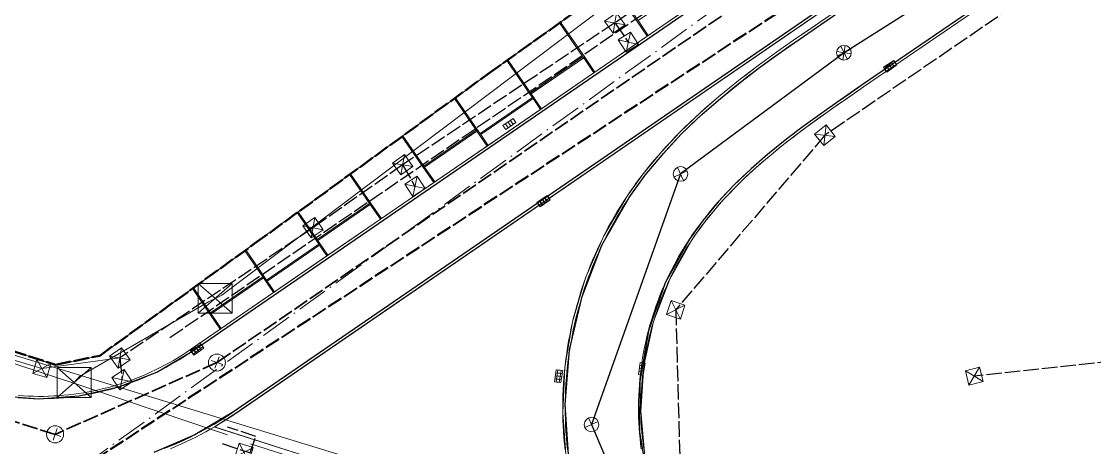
# Model space of a CAD drawing. Header units: metres. Extents: x 105014 to 106600, y 111320 to 118425.
# Drawn here: x 105200.8 to 105288.6, y 112832.9 to 112867.8 of the extents above; entities that cross this region are included whole.
import ezdxf

# ---------------------------------------------------------------- set-up
doc = ezdxf.new("R2010")
doc.units = ezdxf.units.M
doc.linetypes.add('DASHDOT', pattern=[3.556, 2.54, -0.508, 0, -0.508])
doc.linetypes.add('DASHED', pattern=[1.524, 1.27, -0.254])
for name, color, linetype, lineweight in [('00-BASE-LIMITE', 7, 'DASHED', 50), ('00-BASE-UE', 42, 'DASHED', 25), ('10-PAV-CALZADA-MIXTA', 8, 'CONTINUOUS', 30), ('10-PAV-SARDINEL', 252, 'CONTINUOUS', 13), ('20-EP-ZONA-DURA', 253, 'CONTINUOUS', 13), ('20-EP-ZONA-VERDE', 84, 'CONTINUOUS', 13), ('30-RED-ENEL-EXIST', 13, 'CONTINUOUS', 13), ('30-RED-ENEL-NODOS', 11, 'CONTINUOUS', 13), ('30-RED-ENEL-PROY', 1, 'DASHED', 25), ('30-RED-ETB-CAMARA', 151, 'CONTINUOUS', 13), ('30-RED-ETB-EXIST', 145, 'CONTINUOUS', 13), ('30-RED-ETB-PROY', 5, 'DASHED', 25), ('30-RED-MOVISTAR-PROY', 4, 'DASHED', 25), ('35-RH-ACUE-MENOR-EXIST', 151, 'CONTINUOUS', 13), ('35-RH-PLUV-COLECTOR', 96, 'CONTINUOUS', 30), ('35-RH-PLUV-INTERCEPTOR', 3, 'DASHED', 40), ('35-RH-PLUV-NODOS', 94, 'CONTINUOUS', 13), ('35-RH-PLUV-RETIRO', 8, 'DASHDOT', 13), ('36-RH-SAN-COLECTOR-PROY', 6, 'DASHED', 35), ('36-RH-SAN-POZOS', 216, 'CONTINUOUS', 13)]:
    doc.layers.add(name, color=color, linetype=linetype, lineweight=lineweight)

# ---------------------------------------------------------------- blocks, each defined once
blk = doc.blocks.new('CAM_ETB_T_14A')
for p, q in [((-1.39, -1.22), (1.39, 1.22)), ((-1.39, 1.22), (1.39, -1.22))]:
    blk.add_line(p, q)
blk.add_lwpolyline([(-1.39, -1.22), (1.39, -1.22), (1.39, 1.22), (-1.39, 1.22)], close=True)
blk = doc.blocks.new('CAM_ETB_T_14')
for p, q in [((-1.39, -1.22), (1.39, 1.22)), ((-1.39, 1.22), (1.39, -1.22))]:
    blk.add_line(p, q)
blk.add_lwpolyline([(-1.39, -1.22), (1.39, -1.22), (1.39, 1.22), (-1.39, 1.22)], close=True)
blk = doc.blocks.new('CAJA_ENEL')
for p, q in [((-0.6, -0.6), (0.6, 0.6)), ((-0.6, 0.6), (0.6, -0.6))]:
    blk.add_line(p, q)
blk.add_lwpolyline([(-0.6, -0.6), (0.6, -0.6), (0.6, 0.6), (-0.6, 0.6)], close=True)
blk = doc.blocks.new('POZO_SAN')
for p, q in [((-0.5, 0), (0.5, 0)), ((0, -0.5), (0, 0.5))]:
    blk.add_line(p, q)
blk.add_circle((0, 0), 0.7)
blk = doc.blocks.new('POZO_PLUV')
for p, q in [((-0.42, -0.42), (0.42, 0.42)), ((-0.42, 0.42), (0.42, -0.42))]:
    blk.add_line(p, q)
blk.add_circle((0, 0), 0.6)
blk = doc.blocks.new('SUMIDERO')
for p, q in [((-0.25, -0.2), (-0.25, 0.2)), ((0, -0.2), (0, 0.2)), ((0.25, -0.2), (0.25, 0.2))]:
    blk.add_line(p, q)
blk.add_lwpolyline([(-0.5, -0.2), (0.5, -0.2), (0.5, 0.2), (-0.5, 0.2)], close=True)

msp = doc.modelspace()

# ---------------------------------------------------------------- linework, layer by layer
at = {"layer": '00-BASE-LIMITE'}
msp.add_lwpolyline([(105197.0225, 112841.7885), (105203.5783, 112839.7065), (105207.2021, 112840.4481), (105219.8773, 112849.6287), (105238.9901, 112863.5327), (105253.6379, 112873.9895), (105261.5421, 112879.6515), (105261.8963, 112879.2407), (105279.5331, 112891.3683), (105293.5037, 112900.5609), (105299.3577, 112904.3781), (105308.1637, 112909.3617), (105320.7943, 112916.4419), (105332.7787, 112928.7317), (105336.0707, 112941.1723), (105336.4431, 112942.2375), (105339.6801, 112953.1079), (105343.5529, 112965.6083), (105345.3983, 112971.6131), (105347.5179, 112978.7363)], dxfattribs=at)
at = {"layer": '00-BASE-UE'}
msp.add_lwpolyline([(105197.0225, 112841.7885), (105203.5783, 112839.7065), (105207.2021, 112840.4481), (105219.8773, 112849.6287), (105238.9901, 112863.5327), (105253.6379, 112873.9895), (105261.5421, 112879.6515), (105261.8963, 112879.2407), (105279.5331, 112891.3683), (105293.5037, 112900.5609), (105299.3577, 112904.3781), (105308.1637, 112909.3617), (105320.7943, 112916.4419), (105332.7787, 112928.7317), (105336.0707, 112941.1723), (105336.4431, 112942.2375), (105339.6801, 112953.1079), (105343.5529, 112965.6083), (105345.3983, 112971.6131), (105347.5179, 112978.7363)], dxfattribs=at)
at = {"layer": '10-PAV-CALZADA-MIXTA'}
for points in [[(105335.2046, 112916.249), (105218.1371, 112835.8361), (105214.9864, 112833.963), (105211.618, 112832.5176)], [(105198.8739, 112837.1817), (105202.1931, 112836.916), (105205.5143, 112837.1543), (105208.7616, 112837.8911), (105211.8604, 112839.1095), (105214.7399, 112840.7817), (105294.8587, 112895.8147)], [(105245.586, 112831.9547), (105245.2992, 112836.4419), (105245.6646, 112840.9235), (105246.6745, 112845.305), (105248.3076, 112849.4943), (105250.5295, 112853.4033), (105251.8485, 112855.2319), (105253.3601, 112857.0509), (105254.8277, 112858.6135), (105256.4851, 112860.1997), (105258.0039, 112861.5261), (105259.7453, 112862.9339), (105261.2113, 112864.0473), (105263.0197, 112865.3567), (105264.1067, 112866.1187), (105266.2171, 112867.5745), (105280.5343, 112877.3979)], [(105283.9289, 112872.4503), (105269.6115, 112862.6271), (105267.5263, 112861.1885), (105266.4891, 112860.4613), (105264.7791, 112859.2233), (105263.4341, 112858.2019), (105261.8583, 112856.9279), (105260.5227, 112855.7615), (105259.0849, 112854.3853), (105257.8461, 112853.0665), (105256.5871, 112851.5513), (105255.5169, 112850.0677), (105253.4952, 112846.4185), (105252.1085, 112842.484), (105251.3954, 112838.3736), (105251.3757, 112834.2019), (105252.05, 112830.085)]]:
    msp.add_lwpolyline(points, dxfattribs=at)
at = {"layer": '10-PAV-SARDINEL'}
for points in [[(105212.4774, 112832.8374), (105212.9031, 112833.0078), (105213.3259, 112833.1851), (105213.7457, 112833.3694), (105214.1625, 112833.5605), (105214.5761, 112833.7584), (105214.9864, 112833.963), (105215.3933, 112834.1744), (105215.7967, 112834.3923), (105216.1964, 112834.6169), (105216.5924, 112834.848), (105216.9846, 112835.0855), (105217.3729, 112835.3294), (105217.7571, 112835.5796), (105218.1371, 112835.8361), (105335.2046, 112916.249)], [(105335.318, 112916.0843), (105218.2497, 112835.6708), (105217.8676, 112835.4129), (105217.4806, 112835.1609), (105217.0896, 112834.9153), (105216.6946, 112834.6761), (105216.296, 112834.4434), (105215.8932, 112834.2172), (105215.487, 112833.9977), (105215.0772, 112833.7849), (105214.6639, 112833.5787), (105214.2474, 112833.3794), (105213.8276, 112833.187), (105213.4047, 112833.0014), (105212.9789, 112832.8228)], [(105294.8587, 112895.8147), (105214.7399, 112840.7817), (105214.3943, 112840.5491), (105214.0443, 112840.323), (105213.6901, 112840.1037), (105213.3318, 112839.8911), (105212.9696, 112839.6853), (105212.6035, 112839.4864), (105212.2338, 112839.2944), (105211.8604, 112839.1095), (105211.4837, 112838.9318), (105211.1036, 112838.7611), (105210.7204, 112838.5977), (105210.3341, 112838.4416), (105209.9449, 112838.2928), (105209.5531, 112838.1515), (105209.1586, 112838.0175), (105208.7616, 112837.8911), (105208.3623, 112837.7722), (105207.9608, 112837.6609), (105207.5573, 112837.5572), (105207.1519, 112837.4612), (105206.7448, 112837.3729), (105206.336, 112837.2922), (105205.9259, 112837.2194), (105205.5143, 112837.1543), (105205.1017, 112837.097), (105204.688, 112837.0476), (105204.2735, 112837.006), (105203.8582, 112836.9722), (105203.4424, 112836.9464), (105203.0262, 112836.9284), (105202.6097, 112836.9183), (105202.1931, 112836.916), (105201.7765, 112836.9217), (105201.3601, 112836.9352), (105200.9441, 112836.9567), (105200.5285, 112836.986)], [(105200.5442, 112837.1854), (105200.9576, 112837.1562), (105201.3666, 112837.1352), (105201.3704, 112837.135), (105201.7804, 112837.1217), (105202.1947, 112837.116), (105202.6049, 112837.1183), (105202.6086, 112837.1183), (105203.018, 112837.1282), (105203.4319, 112837.1461), (105203.8454, 112837.1719), (105204.2554, 112837.2052), (105204.6658, 112837.2464), (105205.0766, 112837.2954), (105205.485, 112837.3522), (105205.8917, 112837.4164), (105206.2986, 112837.4887), (105206.706, 112837.5691), (105207.1077, 112837.6562), (105207.5087, 112837.7512), (105207.9098, 112837.8543), (105208.3071, 112837.9644), (105208.7023, 112838.0821), (105209.0968, 112838.2078), (105209.4852, 112838.3397), (105209.4888, 112838.3409), (105209.8736, 112838.4797), (105210.262, 112838.6281), (105210.6419, 112838.7818), (105210.6454, 112838.7832), (105211.0239, 112838.9446), (105211.3996, 112839.1132), (105211.7734, 112839.2896), (105212.1423, 112839.4724), (105212.5081, 112839.6622), (105212.5114, 112839.6639), (105212.8711, 112839.8594), (105213.2308, 112840.0637), (105213.5864, 112840.2747), (105213.9365, 112840.4915), (105214.2838, 112840.7158), (105214.6275, 112840.9471), (105294.7455, 112895.9796)], [(105245.2885, 112832.728), (105245.2377, 112833.2217), (105245.1947, 112833.7162), (105245.1596, 112834.2114), (105245.1324, 112834.707), (105245.1131, 112835.203), (105245.1016, 112835.6992), (105245.0981, 112836.1955), (105245.1024, 112836.6919), (105245.1147, 112837.1881), (105245.1348, 112837.684), (105245.1628, 112838.1796), (105245.1988, 112838.6747), (105245.2426, 112839.1691), (105245.2942, 112839.6628), (105245.3536, 112840.1556), (105245.421, 112840.6474), (105245.4961, 112841.138), (105245.579, 112841.6273), (105245.6697, 112842.1154), (105245.7682, 112842.6019), (105245.8744, 112843.0868), (105245.9883, 112843.5699), (105246.1098, 112844.0511), (105246.239, 112844.5304), (105246.3759, 112845.0075), (105246.5202, 112845.4824), (105246.6721, 112845.955), (105246.8315, 112846.425), (105246.9983, 112846.8924), (105247.1727, 112847.3573), (105247.3543, 112847.8192), (105247.5433, 112848.2782), (105247.7396, 112848.7341), (105247.9431, 112849.1868), (105248.1537, 112849.6363), (105248.3715, 112850.0823), (105248.5964, 112850.5248), (105248.8283, 112850.9637), (105249.0671, 112851.3988), (105249.3127, 112851.8299), (105249.5653, 112852.2574), (105249.8246, 112852.6807), (105250.0907, 112853.0997), (105250.3632, 112853.5145), (105250.6182, 112853.89), (105250.8785, 112854.2618), (105251.144, 112854.6299), (105251.4147, 112854.9942), (105251.6906, 112855.3546), (105251.9849, 112855.7284), (105252.2841, 112856.0982), (105252.5881, 112856.464), (105252.897, 112856.826), (105253.2106, 112857.1837), (105253.5712, 112857.5841), (105253.9373, 112857.9794), (105254.3088, 112858.3695), (105254.6858, 112858.7544), (105255.0944, 112859.1606), (105255.5081, 112859.5616), (105255.9268, 112859.9573), (105256.3505, 112860.3476), (105256.7267, 112860.6864), (105257.1063, 112861.0213), (105257.4892, 112861.3523), (105257.8753, 112861.6793), (105258.3075, 112862.0383), (105258.7426, 112862.3933), (105259.1809, 112862.7444), (105259.6223, 112863.0916), (105260.1092, 112863.4679), (105260.5992, 112863.8401), (105261.0923, 112864.2081), (105261.6934, 112864.6494), (105262.2973, 112865.0867), (105262.904, 112865.5199), (105263.4474, 112865.9029), (105263.9926, 112866.283), (105265.0474, 112867.0126), (105266.1038, 112867.7394), (105280.4213, 112877.5629)], [(105280.5343, 112877.3979), (105266.2171, 112867.5745), (105265.161, 112866.8479), (105264.1067, 112866.1187), (105263.5622, 112865.7391), (105263.0197, 112865.3567), (105262.414, 112864.9243), (105261.8111, 112864.4878), (105261.2113, 112864.0473), (105260.7195, 112863.6803), (105260.2308, 112863.3092), (105259.7453, 112862.9339), (105259.3053, 112862.5878), (105258.8684, 112862.2377), (105258.4346, 112861.8838), (105258.0039, 112861.5261), (105257.6192, 112861.2003), (105257.2378, 112860.8706), (105256.8597, 112860.5371), (105256.4851, 112860.1997), (105256.0632, 112859.8111), (105255.6464, 112859.4171), (105255.2345, 112859.0179), (105254.8277, 112858.6135), (105254.4527, 112858.2306), (105254.083, 112857.8424), (105253.7188, 112857.4492), (105253.3601, 112857.0509), (105253.0482, 112856.6951), (105252.7411, 112856.3353), (105252.4387, 112855.9714), (105252.1412, 112855.6036), (105251.8485, 112855.2319), (105251.5744, 112854.8737), (105251.3054, 112854.5117), (105251.0415, 112854.1459), (105250.7829, 112853.7764), (105250.5295, 112853.4033), (105250.2586, 112852.9912), (105249.9943, 112852.5748), (105249.7367, 112852.1543), (105249.4857, 112851.7297), (105249.2416, 112851.3012), (105249.0043, 112850.8688), (105248.7739, 112850.4328), (105248.5505, 112849.9931), (105248.3341, 112849.5499), (105248.1248, 112849.1034), (105247.9226, 112848.6535), (105247.7276, 112848.2005), (105247.5398, 112847.7445), (105247.3594, 112847.2855), (105247.1862, 112846.8238), (105247.0204, 112846.3593), (105246.862, 112845.8922), (105246.7111, 112845.4227), (105246.5676, 112844.9509), (105246.4317, 112844.4768), (105246.3033, 112844.0006), (105246.1825, 112843.5224), (105246.0694, 112843.0424), (105245.9639, 112842.5606), (105245.8661, 112842.0773), (105245.7759, 112841.5924), (105245.6935, 112841.1061), (105245.6189, 112840.6186), (105245.552, 112840.13), (105245.4929, 112839.6404), (105245.4416, 112839.1499), (105245.3981, 112838.6586), (105245.3624, 112838.1667), (105245.3346, 112837.6743), (105245.3146, 112837.1816), (105245.3024, 112836.6885), (105245.2981, 112836.1954), (105245.3016, 112835.7022), (105245.313, 112835.2091), (105245.3322, 112834.7163), (105245.3592, 112834.2239), (105245.3941, 112833.7319), (105245.4368, 112833.2406), (105245.4873, 112832.75)], [(105251.5283, 112832.7853), (105251.4723, 112833.224), (105251.4241, 112833.6636), (105251.3836, 112834.1039), (105251.351, 112834.545), (105251.3261, 112834.9865), (105251.3091, 112835.4284), (105251.2999, 112835.8705), (105251.2985, 112836.3127), (105251.3049, 112836.7549), (105251.3192, 112837.1969), (105251.3413, 112837.6386), (105251.3711, 112838.0798), (105251.4088, 112838.5204), (105251.4543, 112838.9603), (105251.5075, 112839.3993), (105251.5685, 112839.8373), (105251.6373, 112840.2741), (105251.7137, 112840.7097), (105251.7978, 112841.1439), (105251.8897, 112841.5765), (105251.9891, 112842.0073), (105252.0962, 112842.4364), (105252.2108, 112842.8635), (105252.3329, 112843.2885), (105252.4626, 112843.7113), (105252.5997, 112844.1318), (105252.7443, 112844.5497), (105252.8962, 112844.965), (105253.0554, 112845.3776), (105253.2219, 112845.7873), (105253.3956, 112846.1939), (105253.5765, 112846.5975), (105253.7645, 112846.9978), (105253.9595, 112847.3946), (105254.1616, 112847.788), (105254.3705, 112848.1778), (105254.5864, 112848.5637), (105254.809, 112848.9458), (105255.0383, 112849.324), (105255.2743, 112849.6979), (105255.5169, 112850.0677), (105255.7225, 112850.3704), (105255.9323, 112850.6702), (105256.1464, 112850.967), (105256.3647, 112851.2607), (105256.5871, 112851.5513), (105256.8309, 112851.8609), (105257.0787, 112852.1673), (105257.3305, 112852.4704), (105257.5864, 112852.7701), (105257.8461, 112853.0665), (105258.1489, 112853.4026), (105258.4563, 112853.7345), (105258.7683, 112854.0621), (105259.0849, 112854.3853), (105259.4378, 112854.7362), (105259.7951, 112855.0825), (105260.1567, 112855.4243), (105260.5227, 112855.7615), (105260.9626, 112856.1563), (105261.4079, 112856.5451), (105261.8583, 112856.9279), (105262.3785, 112857.3588), (105262.9038, 112857.7835), (105263.4341, 112858.2019), (105263.8796, 112858.5461), (105264.3279, 112858.8866), (105264.7791, 112859.2233), (105265.3463, 112859.6398), (105265.9163, 112860.0525), (105266.4891, 112860.4613), (105267.0068, 112860.8262), (105267.5263, 112861.1885), (105268.568, 112861.9091), (105269.6115, 112862.6271), (105283.9289, 112872.4503)], [(105284.0419, 112872.2853), (105269.7248, 112862.4623), (105268.6816, 112861.7445), (105267.6404, 112861.0242), (105267.1216, 112860.6625), (105266.6048, 112860.2982), (105266.0331, 112859.8901), (105265.4644, 112859.4783), (105264.8981, 112859.0626), (105264.4482, 112858.7268), (105264.0012, 112858.3874), (105263.5572, 112858.0443), (105263.0296, 112857.6279), (105262.5054, 112857.2041), (105261.9866, 112856.7745), (105261.5386, 112856.3937), (105261.0954, 112856.0068), (105260.6573, 112855.6136), (105260.2932, 112855.2781), (105259.9334, 112854.938), (105259.5781, 112854.5936), (105259.2274, 112854.245), (105258.9122, 112853.9232), (105258.6028, 112853.5984), (105258.2959, 112853.267), (105257.9958, 112852.9339), (105257.7378, 112852.6395), (105257.4841, 112852.3423), (105257.2333, 112852.0405), (105256.9874, 112851.7364), (105256.7451, 112851.4286), (105256.5244, 112851.1403), (105256.3083, 112850.8496), (105256.0954, 112850.5543), (105255.8873, 112850.2571), (105255.6835, 112849.9569), (105255.4418, 112849.5885), (105255.2086, 112849.219), (105254.9819, 112848.8452), (105254.98, 112848.8421), (105254.7598, 112848.4641), (105254.5469, 112848.0833), (105254.5451, 112848.0801), (105254.3395, 112847.6966), (105254.3379, 112847.6935), (105254.1384, 112847.3052), (105253.9449, 112846.9114), (105253.7589, 112846.5155), (105253.5796, 112846.1154), (105253.5781, 112846.1121), (105253.407, 112845.7115), (105253.2412, 112845.3036), (105253.0836, 112844.895), (105252.9332, 112844.4839), (105252.7899, 112844.0698), (105252.7888, 112844.0664), (105252.6537, 112843.6522), (105252.5246, 112843.2311), (105252.4036, 112842.8103), (105252.29, 112842.3874), (105252.1841, 112841.9624), (105252.1832, 112841.9589), (105252.0853, 112841.5349), (105252.0846, 112841.5315), (105251.9937, 112841.1035), (105251.9107, 112840.6751), (105251.9101, 112840.6717), (105251.8347, 112840.2423), (105251.7662, 112839.8069), (105251.7061, 112839.3752), (105251.7057, 112839.3717), (105251.6531, 112838.9383), (105251.6082, 112838.5034), (105251.6078, 112838.4998), (105251.5707, 112838.0663), (105251.5705, 112838.0628), (105251.5409, 112837.6265), (105251.5191, 112837.1905), (105251.519, 112837.1869), (105251.5049, 112836.7513), (105251.4985, 112836.3104), (105251.4999, 112835.8747), (105251.5, 112835.8711), (105251.5091, 112835.4347), (105251.5259, 112834.9963), (105251.5506, 112834.5583), (105251.583, 112834.1199), (105251.6229, 112833.6854), (105251.6233, 112833.6819), (105251.6708, 112833.2484), (105251.7266, 112832.8112)]]:
    msp.add_lwpolyline(points, dxfattribs=at)
at = {"layer": '20-EP-ZONA-DURA'}
for points in [[(105252.0125, 112866.6265), (105247.7261, 112863.6823), (105246.8939, 112864.8939), (105244.921, 112867.7666), (105249.1536, 112870.7882), (105251.1803, 112867.8379), (105252.0125, 112866.6265)], [(105246.7549, 112864.9197), (105242.4687, 112861.9755), (105240.6065, 112864.6866), (105244.8395, 112867.7085), (105246.7549, 112864.9197)], [(105242.6125, 112861.5895), (105238.326, 112858.6456), (105238.1561, 112858.8929), (105236.309, 112861.5823), (105238.9901, 112863.5327), (105240.5251, 112864.6285), (105242.4427, 112861.8369), (105242.6125, 112861.5895)], [(105238.0171, 112858.9187), (105233.7309, 112855.9745), (105232.0214, 112858.4632), (105236.2282, 112861.5235), (105238.0171, 112858.9187)], [(105234.5379, 112854.6233), (105230.2515, 112851.6791), (105229.4185, 112852.8919), (105227.7341, 112855.3443), (105231.9405, 112858.4043), (105233.7049, 112855.8359), (105234.5379, 112854.6233)], [(105229.2795, 112852.9177), (105224.9933, 112849.9735), (105223.4464, 112852.2251), (105227.6533, 112855.2855), (105229.2795, 112852.9177)], [(105225.1371, 112849.5875), (105220.8505, 112846.6437), (105220.6807, 112846.8909), (105219.1581, 112849.1078), (105219.8773, 112849.6287), (105223.3655, 112852.1663), (105224.9673, 112849.8347), (105225.1371, 112849.5875)], [(105220.5417, 112846.9167), (105216.2555, 112843.9725), (105214.8642, 112845.9978), (105219.0771, 112849.0491), (105220.5417, 112846.9167)]]:
    msp.add_lwpolyline(points, close=True, dxfattribs=at)
for points in [[(105197.0225, 112841.7885), (105203.5783, 112839.7065), (105207.2021, 112840.4481), (105214.7833, 112845.9391), (105216.2295, 112843.8337), (105217.0631, 112842.6201), (105214.6275, 112840.9471), (105214.2838, 112840.7158), (105213.9365, 112840.4915), (105213.5864, 112840.2747), (105213.2308, 112840.0637), (105212.8711, 112839.8594), (105212.5114, 112839.6639), (105212.5081, 112839.6622), (105212.1423, 112839.4724), (105211.7734, 112839.2896), (105211.3996, 112839.1132), (105211.0239, 112838.9446), (105210.6454, 112838.7832), (105210.6419, 112838.7818), (105210.262, 112838.6281), (105209.8736, 112838.4797), (105209.4888, 112838.3409), (105209.4852, 112838.3397), (105209.0968, 112838.2078), (105208.7023, 112838.0821), (105208.3071, 112837.9644), (105207.9098, 112837.8543), (105207.5087, 112837.7512), (105207.1077, 112837.6562), (105206.706, 112837.5691), (105206.2986, 112837.4887), (105205.8917, 112837.4164), (105205.485, 112837.3522), (105205.0766, 112837.2954), (105204.6658, 112837.2464), (105204.2554, 112837.2052), (105203.8454, 112837.1719), (105203.4319, 112837.1461), (105203.018, 112837.1282), (105202.6086, 112837.1183), (105202.6049, 112837.1183), (105202.1947, 112837.116), (105201.7804, 112837.1217), (105201.3704, 112837.135), (105201.3666, 112837.1352), (105200.9576, 112837.1562), (105200.5442, 112837.1854)], [(105212.9789, 112832.8228), (105213.4047, 112833.0014), (105213.8276, 112833.187), (105214.2474, 112833.3794), (105214.6639, 112833.5787), (105215.0772, 112833.7849), (105215.487, 112833.9977), (105215.8932, 112834.2172), (105216.296, 112834.4434), (105216.5907, 112834.6149), (105216.6197, 112834.6056), (105219.1153, 112833.8036), (105221.8237, 112832.9332), (105221.8237, 112832.9332), (105225.0139, 112831.908)]]:
    msp.add_lwpolyline(points, dxfattribs=at)
at = {"layer": '20-EP-ZONA-VERDE'}
for points in [[(105280.4205, 112877.5627), (105266.1031, 112867.7395), (105263.9921, 112866.2831), (105262.9035, 112865.5199), (105261.0917, 112864.2081), (105259.6217, 112863.0917), (105257.8749, 112861.6795), (105256.3499, 112860.3477), (105254.6851, 112858.7545), (105253.2099, 112857.1839), (105251.6899, 112855.3547), (105250.3625, 112853.5145), (105248.4658, 112850.2713), (105246.9727, 112846.8239), (105245.9048, 112843.222), (105245.2775, 112839.5178), (105245.1001, 112835.7651), (105245.3749, 112832.0182), (105246.0982, 112828.3316), (105247.2593, 112824.7589), (105216.5907, 112834.6149), (105218.2497, 112835.6713), (105327.0389, 112910.3979)], [(105251.8163, 112832.2098), (105251.4994, 112835.9117), (105251.7391, 112839.6194), (105252.53, 112843.2496), (105253.8544, 112846.721), (105255.6825, 112849.9557), (105256.0273, 112850.4579), (105256.3833, 112850.9511), (105256.7507, 112851.4361), (105257.1287, 112851.9129), (105257.5171, 112852.3817), (105257.9149, 112852.8425), (105258.3221, 112853.2955), (105258.7377, 112853.7409), (105259.1615, 112854.1785), (105259.5931, 112854.6089), (105260.0317, 112855.0323), (105260.4773, 112855.4487), (105260.9291, 112855.8587), (105261.3867, 112856.2621), (105261.8499, 112856.6595), (105262.3183, 112857.0511), (105262.7913, 112857.4371), (105263.2687, 112857.8179), (105263.7501, 112858.1941), (105264.2353, 112858.5657), (105264.7237, 112858.9331), (105265.2151, 112859.2969), (105265.7095, 112859.6571), (105266.2059, 112860.0143), (105266.7047, 112860.3689), (105267.2051, 112860.7211), (105267.7071, 112861.0715), (105268.2103, 112861.4205), (105268.7145, 112861.7683), (105269.2195, 112862.1155), (105269.7247, 112862.4621), (105284.0417, 112872.2853)]]:
    msp.add_lwpolyline(points, dxfattribs=at)
for points in [[(105251.2064, 112867.9765), (105251.263, 112867.8942), (105252.0949, 112866.6831), (105252.0125, 112866.6265), (105251.1803, 112867.8379), (105249.1537, 112870.7881), (105249.2351, 112870.8463), (105251.2064, 112867.9765)], [(105256.3809, 112869.6273), (105252.0949, 112866.6831), (105251.263, 112867.8942), (105255.549, 112870.8384), (105256.3809, 112869.6273)], [(105246.8939, 112864.8939), (105247.7261, 112863.6823), (105247.6437, 112863.6257), (105246.8115, 112864.8374), (105246.7549, 112864.9197), (105244.8395, 112867.7085), (105244.9211, 112867.7665), (105246.8939, 112864.8939)], [(105246.8115, 112864.8374), (105242.5252, 112861.8932), (105242.4687, 112861.9755), (105246.7549, 112864.9197), (105246.8115, 112864.8374)], [(105247.6437, 112863.6257), (105243.3575, 112860.6815), (105242.5252, 112861.8932), (105246.8115, 112864.8374), (105247.6437, 112863.6257)], [(105242.4687, 112861.9755), (105242.5252, 112861.8932), (105243.3575, 112860.6815), (105243.2751, 112860.6249), (105242.6691, 112861.5072), (105242.6125, 112861.5895), (105242.4427, 112861.8369), (105240.5251, 112864.6285), (105240.6065, 112864.6865), (105242.4687, 112861.9755)], [(105238.1561, 112858.8929), (105238.326, 112858.6456), (105238.3826, 112858.5633), (105238.9887, 112857.6807), (105238.9063, 112857.6241), (105238.0737, 112858.8364), (105238.0171, 112858.9187), (105236.2281, 112861.5237), (105236.3091, 112861.5823), (105238.1561, 112858.8929)], [(105242.6691, 112861.5072), (105238.3826, 112858.5633), (105238.326, 112858.6456), (105242.6125, 112861.5895), (105242.6691, 112861.5072)], [(105243.2751, 112860.6249), (105238.9887, 112857.6807), (105238.3826, 112858.5633), (105242.6691, 112861.5072), (105243.2751, 112860.6249)], [(105238.0737, 112858.8364), (105233.7874, 112855.8922), (105233.7309, 112855.9745), (105238.0171, 112858.9187), (105238.0737, 112858.8364)], [(105238.9063, 112857.6241), (105234.6203, 112854.6799), (105233.7874, 112855.8922), (105238.0737, 112858.8364), (105238.9063, 112857.6241)], [(105233.7309, 112855.9745), (105233.7874, 112855.8922), (105234.6203, 112854.6799), (105234.5379, 112854.6233), (105233.7049, 112855.8359), (105231.9405, 112858.4043), (105232.0215, 112858.4631), (105233.7309, 112855.9745)], [(105229.4185, 112852.8919), (105230.2515, 112851.6791), (105230.1689, 112851.6225), (105229.3361, 112852.8354), (105229.2795, 112852.9177), (105227.6533, 112855.2855), (105227.7341, 112855.3443), (105229.4185, 112852.8919)], [(105229.3361, 112852.8354), (105225.0498, 112849.8912), (105224.9933, 112849.9735), (105229.2795, 112852.9177), (105229.3361, 112852.8354)], [(105230.1689, 112851.6225), (105225.8829, 112848.6783), (105225.0498, 112849.8912), (105229.3361, 112852.8354), (105230.1689, 112851.6225)], [(105224.9933, 112849.9735), (105225.0498, 112849.8912), (105225.8829, 112848.6783), (105225.8005, 112848.6217), (105225.1936, 112849.5052), (105225.1371, 112849.5875), (105224.9673, 112849.8347), (105223.3655, 112852.1663), (105223.4465, 112852.2251), (105224.9933, 112849.9735)], [(105220.6807, 112846.8909), (105220.8505, 112846.6437), (105220.9073, 112846.5611), (105221.514, 112845.6776), (105221.4317, 112845.6209), (105220.5983, 112846.8344), (105220.5417, 112846.9167), (105219.0771, 112849.0491), (105219.1581, 112849.1079), (105220.6807, 112846.8909)], [(105225.1936, 112849.5052), (105220.9073, 112846.5611), (105220.8505, 112846.6437), (105225.1371, 112849.5875), (105225.1936, 112849.5052)], [(105225.8005, 112848.6217), (105221.514, 112845.6776), (105220.9073, 112846.5611), (105225.1936, 112849.5052), (105225.8005, 112848.6217)], [(105220.5983, 112846.8344), (105216.312, 112843.8902), (105216.2555, 112843.9725), (105220.5417, 112846.9167), (105220.5983, 112846.8344)], [(105221.4317, 112845.6209), (105217.1455, 112842.6767), (105216.312, 112843.8902), (105220.5983, 112846.8344), (105221.4317, 112845.6209)], [(105216.2555, 112843.9725), (105216.312, 112843.8902), (105217.1455, 112842.6767), (105217.0631, 112842.6201), (105216.2295, 112843.8337), (105214.7819, 112845.9411), (105214.8643, 112845.9977), (105216.2555, 112843.9725)]]:
    msp.add_lwpolyline(points, close=True, dxfattribs=at)
at = {"layer": '30-RED-ENEL-EXIST'}
for points in [[(105202.4635, 112839.4037), (105181.7481, 112845.5885)], [(105208.8451, 112840.2595), (105202.4635, 112839.4037)]]:
    msp.add_lwpolyline(points, dxfattribs=at)
at = {"layer": '30-RED-ENEL-PROY'}
for points in [[(105266.7159, 112879.8949), (105249.3583, 112867.7065)], [(105286.9979, 112872.5269), (105266.5583, 112858.5053)], [(105249.3583, 112867.7065), (105231.9937, 112856.0875)], [(105249.3583, 112867.7065), (105250.4665, 112866.1339)], [(105266.5583, 112858.5053), (105254.3461, 112844.2109)], [(105231.9937, 112856.0875), (105224.6539, 112850.9257)], [(105231.9937, 112856.0875), (105233.0031, 112854.3187)], [(105224.6539, 112850.9257), (105208.8451, 112840.2595)], [(105254.3461, 112844.2109), (105254.8121, 112827.3691)], [(105311.3393, 112842.2989), (105278.7865, 112838.7733)], [(105208.8451, 112840.2595), (105209.0209, 112838.4855)]]:
    msp.add_lwpolyline(points, dxfattribs=at)
at = {"layer": '30-RED-ETB-EXIST'}
for points in [[(105216.649, 112845.139), (105217.183, 112845.406), (105260.903, 112878.392), (105260.955, 112878.427), (105260.992, 112878.371)], [(105145.883, 112857.375), (105151.449, 112855.745), (105205.081, 112838.185), (105205.104, 112838.253)], [(105205.104, 112838.253), (105205.536, 112838.749), (105216.115, 112844.871), (105216.649, 112845.139)], [(105205.104, 112838.253), (105205.081, 112838.185), (105206.151, 112837.835), (105217.652, 112833.961)], [(105219.541, 112833.233), (105243.016, 112825.715)]]:
    msp.add_lwpolyline(points, dxfattribs=at)
at = {"layer": '30-RED-ETB-PROY'}
msp.add_lwpolyline([(105217.216, 112833.262), (105219.513, 112832.483), (105219.967, 112833.821), (105217.67, 112834.6)], dxfattribs=at)
at = {"layer": '30-RED-MOVISTAR-PROY'}
msp.add_lwpolyline([(105212.9473, 112841.9407), (105335.085, 112925.5368)], dxfattribs=at)
at = {"layer": '35-RH-ACUE-MENOR-EXIST'}
msp.add_lwpolyline([(105334.83, 112799.27), (105139.12, 112859.21)], dxfattribs=at)
msp.add_lwpolyline([(105334.83, 112799.27), (105139.12, 112859.21)], dxfattribs=at)
at = {"layer": '35-RH-PLUV-COLECTOR'}
for points in [[(105296.449, 112883.2383), (105268.12, 112865.27)], [(105268.12, 112865.27), (105254.74, 112855.34)], [(105268.12, 112865.27), (105254.74, 112855.34)], [(105254.74, 112855.34), (105247.46, 112834.81)], [(105254.74, 112855.34), (105247.46, 112834.81)], [(105247.46, 112834.81), (105254.38, 112818.45)], [(105247.46, 112834.81), (105254.38, 112818.45)]]:
    msp.add_lwpolyline(points, dxfattribs=at)
at = {"layer": '35-RH-PLUV-INTERCEPTOR'}
msp.add_lwpolyline([(105276.6882, 112877.6973), (105204.6499, 112830.5329)], dxfattribs=at)
msp.add_lwpolyline([(105276.6882, 112877.6973), (105204.6499, 112830.5329)], dxfattribs=at)
at = {"layer": '35-RH-PLUV-RETIRO'}
msp.add_lwpolyline([(105275.959, 112882.213), (105204.6499, 112830.5329)], dxfattribs=at)
at = {"layer": '36-RH-SAN-COLECTOR-PROY'}
for points in [[(105261.8515, 112870.863), (105216.7942, 112839.8859)], [(105203.5462, 112834.0028), (105154.9963, 112849.4318)], [(105216.7942, 112839.8859), (105203.5462, 112834.0028)]]:
    msp.add_lwpolyline(points, dxfattribs=at)

# ---------------------------------------------------------------- block references
at = {"layer": '30-RED-ENEL-NODOS'}
for p, rotation in [((105249.3582, 112867.7064), 35.3), ((105250.4665, 112866.1339), 32.7), ((105266.5581, 112858.5052), 38.3), ((105231.9936, 112856.0875), 35.4), ((105233.0031, 112854.3187), 32.7), ((105224.6538, 112850.9256), 34.2), ((105254.3461, 112844.2108), 71.8), ((105208.845, 112840.2594), 35.3), ((105202.4635, 112839.4037), 164.2), ((105209.0209, 112838.4856), 32.7), ((105278.7864, 112838.7732), 104.1), ((105219.0087, 112832.5338), 342.9)]:
    msp.add_blockref('CAJA_ENEL', p, dxfattribs=dict(at, rotation=rotation))
at = {"layer": '30-RED-ETB-CAMARA'}
for name, p in [('CAM_ETB_T_14', (105216.649, 112845.139)), ('CAM_ETB_T_14A', (105205.104, 112838.253))]:
    msp.add_blockref(name, p, dxfattribs=at)
at = {"layer": '35-RH-PLUV-NODOS'}
for name, p, rotation in [('POZO_PLUV', (105268.117, 112865.27), 126.6), ('POZO_PLUV', (105268.117, 112865.27), 126.6), ('POZO_PLUV', (105268.117, 112865.27), 340), ('POZO_PLUV', (105268.117, 112865.27), 340), ('SUMIDERO', (105271.8906, 112864.1907), 214.5), ('SUMIDERO', (105271.9147, 112864.1274), 217.4), ('SUMIDERO', (105271.9147, 112864.1274), 217.4), ('SUMIDERO', (105240.732, 112859.4197), 215), ('POZO_PLUV', (105254.741, 112855.336), 340), ('POZO_PLUV', (105254.741, 112855.336), 340), ('SUMIDERO', (105243.5139, 112853.1102), 214.5), ('SUMIDERO', (105243.5485, 112853.083), 215), ('SUMIDERO', (105215.1291, 112841.0283), 37.2), ('SUMIDERO', (105215.1291, 112841.0283), 37.2), ('SUMIDERO', (105215.2007, 112840.9519), 34.4), ('SUMIDERO', (105244.6896, 112838.7779), 261.4), ('SUMIDERO', (105244.8307, 112838.7757), 261.5), ('SUMIDERO', (105251.5605, 112839.3746), 261.4), ('POZO_PLUV', (105247.456, 112834.808), 340), ('POZO_PLUV', (105247.456, 112834.808), 340)]:
    msp.add_blockref(name, p, dxfattribs=dict(at, rotation=rotation))
at = {"layer": '36-RH-SAN-POZOS', "rotation": 340}
for p in [(105216.7942, 112839.8859), (105203.5462, 112834.0028)]:
    msp.add_blockref('POZO_SAN', p, dxfattribs=at)

doc.saveas('drawing.dxf')
